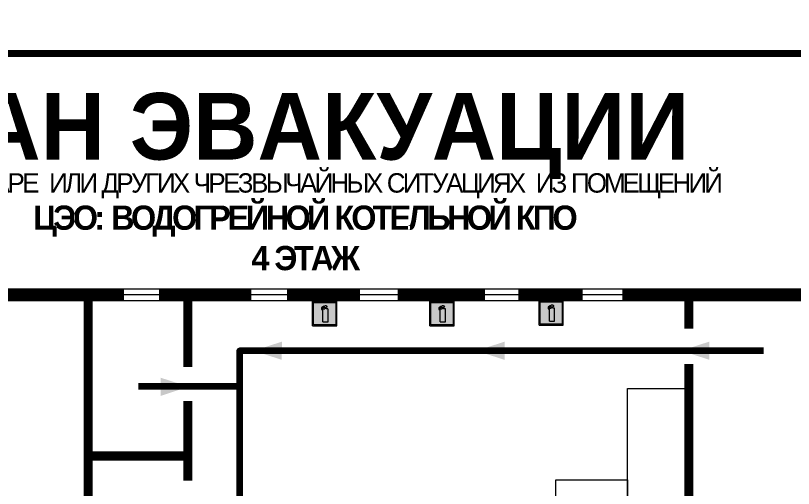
# Model space of a CAD drawing. Header units: millimetres. Extents: x 13114 to 67229, y 22859 to 38520.
# Drawn here: x 29578.8 to 29835.5, y 24922.1 to 25078.1 of the extents above; entities that cross this region are included whole.
import ezdxf

# ---------------------------------------------------------------- set-up
doc = ezdxf.new("R2010")
doc.units = ezdxf.units.MM
doc.layers.add('План_Штампы', color=7, linetype='Continuous')
doc.styles.add('обычный', font='arial.ttf')

# ---------------------------------------------------------------- blocks, each defined once
blk = doc.blocks.new('A$C3AD82952')
at = {"true_color": 0xf5f5ff}
h = blk.add_hatch(color=7, dxfattribs=at)
h.dxf.hatch_style = 1
h.paths.add_polyline_path([(8.21, 8.73, 0.414214), (7.89, 9.05), (7.22, 9.05), (7.22, 9.92), (7.59, 9.92, 1), (7.57, 10.36), (7.22, 10.36), (7.22, 10.6), (6.43, 10.6), (6.43, 10.36), (6.01, 10.36), (4.74, 9.59), (4.74, 8.69), (4.98, 8.73), (4.98, 9.26), (6.12, 9.91), (6.43, 9.91), (6.43, 9.05), (5.76, 9.05, 0.414214), (5.44, 8.73), (5.44, 2.2), (8.21, 2.2)], flags=0)
h.paths.add_polyline_path([(12.8, 12.8), (0, 12.8), (0, 0), (12.8, 0)])
h.paths.add_polyline_path([(0.51, 12.29), (12.29, 12.29), (12.29, 0.51), (0.51, 0.51)], flags=16)
h.paths.add_polyline_path([(4.74, 9.59), (6.01, 10.36), (6.43, 10.36), (6.43, 10.6), (7.22, 10.6), (7.22, 10.36), (7.59, 10.36, -0.94586), (7.59, 9.92), (7.22, 9.92), (7.22, 9.05), (7.89, 9.05, -0.414214), (8.21, 8.73), (8.21, 2.2), (5.44, 2.2), (5.44, 8.73, -0.414214), (5.76, 9.05), (6.43, 9.05), (6.43, 9.91), (6.12, 9.91), (4.98, 9.26), (4.98, 8.73), (4.74, 8.69)], flags=0)
h = blk.add_hatch(color=242)
h.dxf.hatch_style = 1
h.paths.add_polyline_path([(12.29, 12.29), (0.51, 12.29), (0.51, 0.51), (12.29, 0.51)])
h.paths.add_polyline_path([(4.74, 8.69), (4.74, 9.59), (6.01, 10.36), (6.43, 10.36), (6.43, 10.6), (7.22, 10.6), (7.22, 10.36), (7.59, 10.36, -0.94586), (7.59, 9.92), (7.22, 9.92), (7.22, 9.05), (7.89, 9.05, -0.414214), (8.21, 8.73), (8.21, 2.2), (5.44, 2.2), (5.44, 8.73, -0.414214), (5.76, 9.05), (6.43, 9.05), (6.43, 9.91), (6.12, 9.91), (4.98, 9.26), (4.98, 8.73)], flags=16)
h = blk.add_hatch(color=7, dxfattribs=at)
h.dxf.hatch_style = 1
h.paths.add_polyline_path([(8.21, 8.73, 0.414214), (7.89, 9.05), (7.22, 9.05), (7.22, 9.92), (7.59, 9.92, 1), (7.57, 10.36), (7.22, 10.36), (7.22, 10.6), (6.43, 10.6), (6.43, 10.36), (6.01, 10.36), (4.74, 9.59), (4.74, 8.69), (4.98, 8.73), (4.98, 9.26), (6.12, 9.91), (6.43, 9.91), (6.43, 9.05), (5.76, 9.05, 0.414214), (5.44, 8.73), (5.44, 2.2), (8.21, 2.2)])
at = {"color": 242, "lineweight": 5}
for p, q in [((0, 0), (0, 12.8)), ((0, 12.8), (12.8, 12.8)), ((12.8, 0), (12.8, 12.8)), ((6.01, 10.36), (4.74, 9.59)), ((4.74, 9.59), (4.74, 8.69)), ((4.74, 8.69), (4.98, 8.73)), ((4.98, 9.26), (6.12, 9.91)), ((4.98, 8.73), (4.98, 9.26)), ((5.44, 2.2), (5.44, 8.73)), ((5.76, 9.05), (6.43, 9.05)), ((6.01, 10.36), (6.43, 10.36)), ((6.12, 9.91), (6.43, 9.91)), ((7.22, 10.6), (6.43, 10.6)), ((6.43, 10.6), (6.43, 10.36)), ((6.43, 9.91), (6.43, 9.05)), ((7.22, 10.36), (7.22, 10.6)), ((7.59, 10.36), (7.22, 10.36)), ((7.22, 9.05), (7.22, 9.92)), ((7.59, 9.92), (7.22, 9.92)), ((7.89, 9.05), (7.22, 9.05)), ((8.21, 2.2), (8.21, 8.73)), ((0, 0), (12.8, 0)), ((5.44, 2.2), (8.21, 2.2))]:
    blk.add_line(p, q, dxfattribs=at)
blk.add_lwpolyline([(0.51, 12.29), (12.29, 12.29), (12.29, 0.51), (0.51, 0.51)], close=True, dxfattribs=at)
for centre, radius, start, end in [((5.76, 8.73), 0.32, 90, 180), ((7.58, 10.14), 0.223, 273.1875, 86.8125), ((7.89, 8.73), 0.32, 0, 90)]:
    blk.add_arc(centre, radius, start, end, dxfattribs=at)

msp = doc.modelspace()

# ---------------------------------------------------------------- linework, layer by layer
at = {"color": 6, "lineweight": 100}
for points in [[(29371.38, 25065.56), (29971.38, 25065.56), (29971.38, 25460.56), (29371.38, 25460.56)], [(29371.38, 24670.56), (29971.38, 24670.56), (29971.38, 25065.56), (29371.38, 25065.56)]]:
    msp.add_lwpolyline(points, close=True, dxfattribs=at)
at = {"lineweight": 0}
for points, const_width in [([(29554.02, 24986.05), (29614.56, 24986.05)], 4), ([(29626.11, 24986.05), (29656.6, 24986.05)], 4), ([(29668.34, 24986.05), (29692.42, 24986.05)], 4), ([(29704.93, 24986.05), (29733.74, 24986.05)], 4), ([(29744.74, 24986.05), (29765.97, 24986.05)], 4), ([(29779.05, 24986.05), (29898.14, 24986.05), (29898.14, 24837.12)], 4), ([(29587.34, 24841.19), (29602.78, 24841.19), (29602.78, 24826.04), (29602.78, 24984.85)], 3), ([(29635.67, 24986.05), (29635.67, 24962.2)], 3), ([(29800.96, 24974.79), (29800.96, 24986.07)], 3), ([(29782.13, 24801.99), (29782.13, 24904.87), (29800.96, 24904.87), (29800.96, 24963.19)], 3), ([(29635.67, 24924.66), (29635.67, 24950.94)], 3), ([(29635.67, 24932.79), (29602.78, 24932.79)], 3)]:
    msp.add_lwpolyline(points, dxfattribs=dict(at, const_width=const_width))
for points in [[(29475.19, 24987.91), (29857.68, 24987.91)], [(29475.24, 24986.05), (29857.73, 24986.05)], [(29475.12, 24984.12), (29857.61, 24984.12)], [(29635.67, 24905.08), (29660.34, 24905.08), (29660.34, 24830.92), (29757.13, 24830.92), (29757.13, 24924.96), (29780.71, 24924.96), (29780.71, 24905.5), (29780.71, 24955.07), (29799.63, 24955.07)]]:
    msp.add_lwpolyline(points, dxfattribs=at)
at = {"color": 126, "lineweight": 100, "true_color": 0x008754}
for points in [[(29825.62, 24967.46), (29652.66, 24967.46), (29652.66, 24917.91), (29619.75, 24917.91)], [(29652.66, 24955.72), (29619.41, 24955.72)]]:
    msp.add_lwpolyline(points, dxfattribs=at)
at = {"layer": 'План_Штампы', "color": 126, "true_color": 0x008754}
for points in [[(29666.68, 24970.52), (29666.66, 24964.51), (29657.44, 24967.49)], [(29740.17, 24970.52), (29740.16, 24964.51), (29730.94, 24967.49)], [(29807.75, 24970.54), (29807.73, 24964.53), (29798.51, 24967.51)], [(29626.66, 24952.61), (29626.67, 24958.62), (29635.89, 24955.64)]]:
    msp.add_solid(points, dxfattribs=at)

# ---------------------------------------------------------------- block references
at = {"xscale": 0.625, "yscale": 0.625, "zscale": 0.625}
for p in [(29676.8, 24975.72), (29715.56, 24975.72), (29751.55, 24975.94)]:
    msp.add_blockref('A$C3AD82952', p, dxfattribs=at)

# ---------------------------------------------------------------- texts
at = {"lineweight": 0, "insert": (29524.03, 25052.59), "char_height": 22, "width": 493.8901, "attachment_point": 1, "style": 'обычный'}
msp.add_mtext('{\\fProxima Nova Rg|b1|i0|c204|p2;ПЛАН ЭВАКУАЦИИ}', dxfattribs=at)
at = {"color": 0, "lineweight": 0, "insert": (29673.82, 25020.71), "char_height": 8, "width": 449.2158, "attachment_point": 5, "style": 'обычный'}
msp.add_mtext('{\\fArial Black|b1|i0|c204|p34;\\H2x;\\T0.85;  \\fArial Narrow|b0|i0|c204|p34;\\H0.8x;\\W0.9;\\P\\fProxima Nova Rg|b0|i0|c204|p2;\\H0.5x;\\W1;\\C256;ПРИ ПОЖАРЕ  ИЛИ ДРУГИХ ЧРЕЗВЫЧАЙНЫХ СИТУАЦИЯХ  ИЗ ПОМЕЩЕНИЙ \\fProxima Nova Rg|b1|i0|c204|p2;\\H1.25x;\\PЦЭО: ВОДОГРЕЙНОЙ КОТЕЛЬНОЙ КПО\\P4 ЭТАЖ }', dxfattribs=at)

doc.saveas('drawing.dxf')
